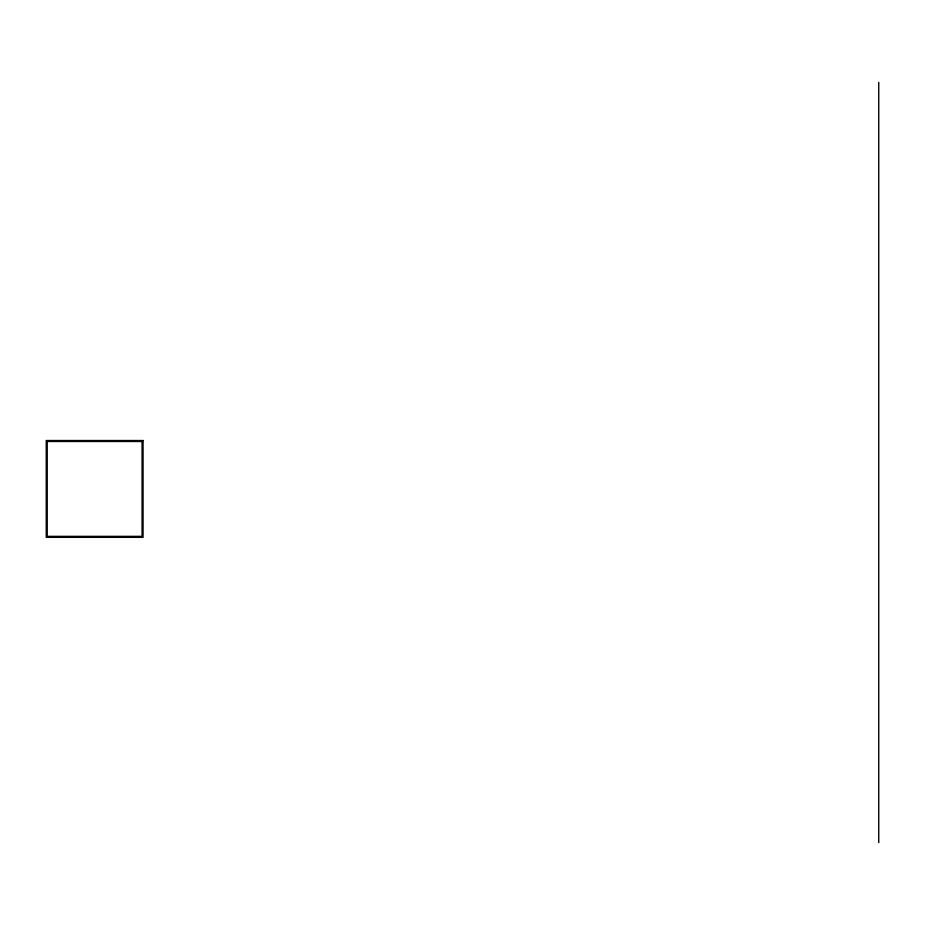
<?xml version="1.0" encoding="UTF-8"?>
<svg xmlns="http://www.w3.org/2000/svg" width="925" height="925" viewBox="0 0 925 925"><rect width="100%" height="100%" fill="white"/><g stroke="black" fill="none" stroke-linecap="round" stroke-linejoin="round"><path stroke-width="1.39" d="M878.75 82.36L878.75 842.64M143.051 440.531L46.25 440.531L46.25 537.332L143.051 537.332L143.051 440.531M142.08 441.491L47.221 441.491L47.221 536.361L142.08 536.361L142.08 441.491"/></g></svg>
